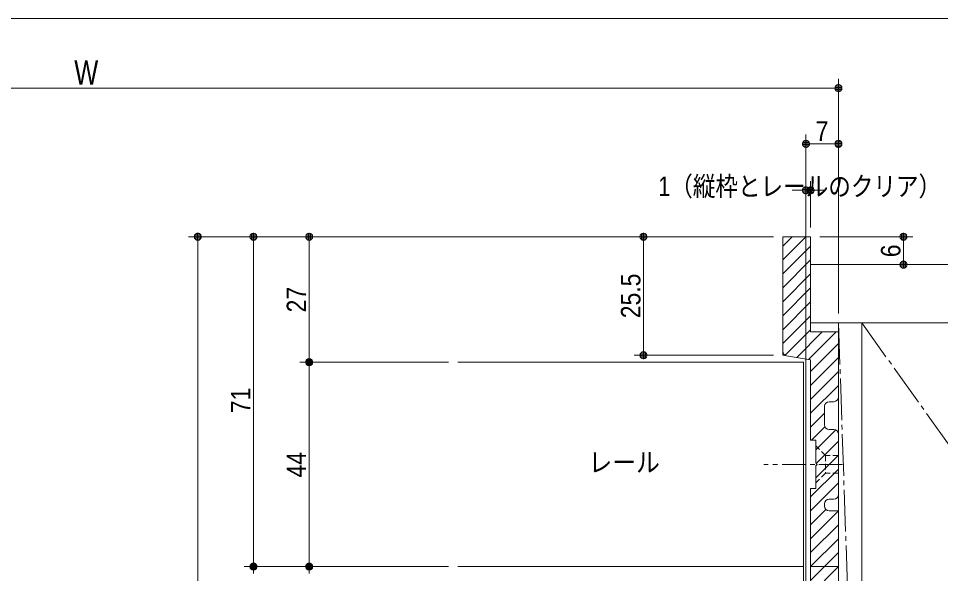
# Model space of a CAD drawing. Units: millimetres, scale not verified. Extents: x -606 to 606, y -304 to 304.
# Drawn here: x -193.4 to 5.2, y 157.5 to 277 of the extents above; entities that cross this region are included whole.
import ezdxf
from ezdxf.enums import TextEntityAlignment as Align

# ---------------------------------------------------------------- set-up
doc = ezdxf.new("R2010")
doc.units = ezdxf.units.MM
doc.header["$LTSCALE"] = 2
for name, pattern in [('CHAIN1', [8, 5, -1, 1, -1]), ('CHAIN2', [12, 9, -1, 1, -1]), ('DASHED1', [1.8, 1.2, -0.6])]:
    doc.linetypes.add(name, pattern=pattern)
for name, color, linetype, lineweight in [('0-0_1図面枠', 7, 'Continuous', 9), ('0-1_3一般', 7, 'Continuous', 9), ('0-2_2寸法-1', 7, 'Continuous', 9), ('0-3_0', 7, 'Continuous', 9), ('0-4_2寸法-3', 7, 'Continuous', 9), ('0-5_2寸法-2', 7, 'Continuous', 9)]:
    doc.layers.add(name, color=color, linetype=linetype, lineweight=lineweight)
doc.styles.add('ＭＳ ゴシック', font='')
doc.styles.add('ＭＳ Ｐゴシック', font='')
doc.styles.get('ＭＳ ゴシック').set_extended_font_data('MS Gothic')
doc.styles.get('ＭＳ Ｐゴシック').set_extended_font_data('MS PGothic')

# ---------------------------------------------------------------- blocks, each defined once
blk = doc.blocks.new('グループ-2')
at = {"layer": '0-0_1図面枠'}
blk.add_lwpolyline([(-800, 554), (800, 554), (800, -554), (-800, -554)], close=True, dxfattribs=at)
blk = doc.blocks.new('図面枠')
at = {"layer": '0-0_1図面枠'}
blk.add_blockref('グループ-2', (0, 0), dxfattribs=at)
blk = doc.blocks.new('_Dot')
at = {"layer": '0-3_0'}
for p, q in [((-1, 0), (-2, 0)), ((0.978, 0.2), (-0.978, 0.2)), ((0.799, 0.6), (-0.799, 0.6)), ((0.916, -0.398), (-0.916, -0.398)), ((0.6, -0.798), (-0.6, -0.798))]:
    blk.add_line(p, q, dxfattribs=at)
for points in [[(1, 0), (0.992, 0.125), (0.969, 0.249), (0.93, 0.368), (0.876, 0.482), (0.809, 0.588), (0.729, 0.685), (0.637, 0.771), (0.536, 0.844), (0.426, 0.905), (0.309, 0.951), (0.187, 0.982), (0.063, 0.998), (-0.063, 0.998), (-0.187, 0.982), (-0.309, 0.951), (-0.426, 0.905), (-0.536, 0.844), (-0.637, 0.771), (-0.729, 0.685), (-0.809, 0.588), (-0.876, 0.482), (-0.93, 0.368), (-0.969, 0.249), (-0.992, 0.125), (-1, 0), (0, 0)], [(-1, 0), (-0.992, -0.125), (-0.969, -0.249), (-0.93, -0.368), (-0.876, -0.482), (-0.809, -0.588), (-0.729, -0.685), (-0.637, -0.771), (-0.536, -0.844), (-0.426, -0.905), (-0.309, -0.951), (-0.187, -0.982), (-0.063, -0.998), (0.063, -0.998), (0.187, -0.982), (0.309, -0.951), (0.426, -0.905), (0.536, -0.844), (0.637, -0.771), (0.729, -0.685), (0.809, -0.588), (0.876, -0.482), (0.93, -0.368), (0.969, -0.249), (0.992, -0.125), (1, 0), (0, 0)]]:
    blk.add_lwpolyline(points, close=True, dxfattribs=at)
blk = doc.blocks.new('グループ-5')
at = {"layer": '0-1_3一般'}
for p, q in [((300, 460), (300, 410.694)), ((300, 460), (312, 460)), ((300, 456), (304, 460)), ((300, 450), (310, 460)), ((312, 460), (312, 419)), ((300, 444), (312, 456)), ((300, 438), (312, 450)), ((312, 448), (613.241, 448)), ((312, 423), (312, 448)), ((300, 432), (312, 444)), ((300, 426), (312, 438)), ((300, 420), (312, 432)), ((300, 414), (312, 426)), ((613.241, 423), (312, 423)), ((324, 423), (324, 129)), ((334, 423), (324, 423)), ((334, 129), (334, 423)), ((300.978, 408.978), (312, 420)), ((306, 408), (317, 419)), ((311.143, 407.143), (323, 419)), ((312, 419), (324, 419)), ((324, 419), (324, 391)), ((312, 402), (324, 414)), ((309, 406), (160, 406)), ((312, 407), (301.671, 408.721)), ((309, 318), (309, 406)), ((312, 396), (324, 408)), ((312, 407), (312, 372.4)), ((312, 390), (324, 402)), ((312, 384), (324, 396)), ((318, 387), (318, 379)), ((318, 387), (318, 379)), ((318, 387), (318, 379)), ((322, 389), (320, 389)), ((322, 389), (320, 389)), ((322, 389), (320, 389)), ((312, 378), (318, 384)), ((312.4, 372.4), (318.183, 378.183)), ((314.2, 368.2), (322.817, 376.817)), ((320, 377), (322, 377)), ((320, 377), (322, 377)), ((320, 377), (322, 377)), ((324, 375), (324, 349)), ((324, 375), (324, 349)), ((324, 375), (324, 349)), ((314.2, 372.4), (312, 372.4)), ((314.2, 362.6), (314.2, 372.4)), ((314.4, 362.4), (324, 372)), ((314.2, 356.2), (324, 366)), ((314.2, 362.6), (314.8, 362)), ((312, 348), (324, 360)), ((312, 342), (324, 354)), ((312, 351.6), (312, 318)), ((312, 351.6), (314.2, 351.6)), ((322, 347), (320, 347)), ((322, 347), (320, 347)), ((322, 347), (320, 347)), ((312, 336), (318.591, 342.591)), ((312, 330), (324, 342)), ((318, 345), (318, 344)), ((318, 345), (318, 344)), ((318, 345), (318, 344)), ((320, 342), (324, 342)), ((312, 324), (324, 336)), ((312, 318), (324, 330)), ((312, 312), (324, 324)), ((160, 318), (309, 318)), ((309, 230), (309, 318)), ((312, 318), (324, 318)), ((312, 318), (312, 284.4)), ((324, 318), (312, 318)), ((312, 306), (324, 318)), ((324, 318), (324, 294))]:
    blk.add_line(p, q, dxfattribs=at)
at = {"layer": '0-1_3一般', "linetype": 'CHAIN2'}
for p, q in [((324, 423), (334, 129)), ((334, 423), (544, 129))]:
    blk.add_line(p, q, dxfattribs=at)
at = {"layer": '0-1_3一般', "linetype": 'DASHED1'}
for p, q in [((300, 409), (300, 410.694)), ((300, 409), (301.671, 408.721)), ((318.4, 365.8), (318.4, 358.2))]:
    blk.add_line(p, q, dxfattribs=at)
at = {"layer": '0-1_3一般', "linetype": 'CHAIN1'}
for p, q in [((325.78, 362), (291.78, 362)), ((325.559, 362), (313.359, 362))]:
    blk.add_line(p, q, dxfattribs=at)
at = {"layer": '0-1_3一般'}
for points in [[(300, 410.694), (300, 460), (312, 460), (312, 419), (324, 419), (324, 391)], [(300, 410.694), (300, 460), (312, 460), (312, 419), (324, 419), (324, 391)], [(312, 284.4), (312, 318), (312, 351.6), (314.2, 351.6), (314.2, 361.4), (314.8, 362), (314.2, 362.6), (314.2, 372.4), (312, 372.4), (312, 407), (301.671, 408.721)], [(312, 284.4), (312, 318), (312, 351.6), (314.2, 351.6), (314.2, 361.4), (314.8, 362), (314.2, 362.6), (314.2, 372.4), (312, 372.4), (312, 407), (301.671, 408.721)], [(314.2, 351.6), (314.2, 361.4), (314.8, 362)], [(320, 342), (324, 342), (324, 318)], [(324, 342), (324, 318), (324, 294), (320, 294)], [(324, 342), (324, 318), (324, 294), (320, 294)]]:
    blk.add_lwpolyline(points, dxfattribs=at)
blk.add_lwpolyline([(544, 129), (544, 423), (334, 423), (334, 129)], close=True, dxfattribs=at)
at = {"layer": '0-1_3一般', "linetype": 'DASHED1'}
for points in [[(324, 365.8), (318.4, 365.8), (314.2, 370)], [(324, 358.2), (318.4, 358.2), (314.2, 354)]]:
    blk.add_lwpolyline(points, dxfattribs=at)
at = {"layer": '0-1_3一般'}
for centre, start, end in [((302, 410.694), 180, 260.53768), ((302, 410.694), 180, 260.53768), ((302, 410.694), 180, 260.53768), ((322, 391), 270, 0), ((322, 391), 270, 0), ((322, 391), 270, 0), ((320, 387), 90, 180), ((320, 387), 90, 180), ((320, 387), 90, 180), ((320, 379), 180, 270), ((320, 379), 180, 270), ((320, 379), 180, 270), ((322, 375), 0, 90), ((322, 375), 360, 90), ((322, 375), 0, 90), ((320, 345), 90, 180), ((320, 345), 90, 180), ((320, 345), 90, 180), ((322, 349), 270, 0), ((322, 349), 270, 0), ((322, 349), 270, 0), ((320, 344), 180, 270), ((320, 344), 180, 270), ((320, 344), 180, 270)]:
    blk.add_arc(centre, 2, start, end, dxfattribs=at)

msp = doc.modelspace()

# ---------------------------------------------------------------- linework, layer by layer
at = {"layer": '0-2_2寸法-1'}
for p, q in [((-16.75, 252), (-16.75, 264)), ((-18.251, 262), (-339.249, 262)), ((-23.75, 112.7), (-23.75, 252)), ((-16.75, 213.5), (-16.75, 252)), ((-18.251, 250), (-22.249, 250)), ((-144.75, 230), (-156.75, 230)), ((-154.75, 228.499), (-154.75, 47.501)), ((-132.75, 230), (-144.75, 230)), ((-142.75, 160.501), (-142.75, 228.499)), ((-60.75, 230), (-132.75, 230)), ((-130.75, 228.499), (-130.75, 204.501)), ((-30.75, 230), (-60.75, 230)), ((-58.75, 206.001), (-58.75, 228.499)), ((-20.75, 230), (-0.75, 230)), ((-2.75, 228.499), (-2.75, 225.501)), ((-20.75, 224), (-0.75, 224)), ((-100.75, 203), (-132.75, 203)), ((-100.75, 203), (-132.75, 203)), ((-30.75, 204.5), (-60.75, 204.5)), ((-130.75, 201.499), (-130.75, 160.501)), ((-132.75, 159), (-144.75, 159)), ((-132.75, 159), (-144.75, 159)), ((-100.75, 159), (-132.75, 159)), ((-100.75, 159), (-132.75, 159))]:
    msp.add_line(p, q, dxfattribs=at)
at = {"layer": '0-5_2寸法-2'}
for p, q in [((-23.75, 242), (-23.73, 242)), ((-22.75, 232), (-22.75, 242)), ((-25.251, 240), (-26.751, 240)), ((-22.75, 240), (-23.75, 240)), ((-21.249, 240), (-19.749, 240))]:
    msp.add_line(p, q, dxfattribs=at)

# ---------------------------------------------------------------- block references
at = {"layer": '0-0_1図面枠', "xscale": 0.5, "yscale": 0.5}
msp.add_blockref('図面枠', (-178.75, 0), dxfattribs=at)
at = {"layer": '0-1_3一般', "xscale": 0.5, "yscale": 0.5}
msp.add_blockref('グループ-5', (-178.75, 0), dxfattribs=at)
at = {"layer": '0-2_2寸法-1', "xscale": 0.7503418, "yscale": 0.7503418}
for p in [(-16.75, 262), (-16.75, 250)]:
    msp.add_blockref('_Dot', p, dxfattribs=at)
for p, rotation in [((-23.75, 250), 180), ((-154.75, 230), 90), ((-142.75, 230), 90), ((-130.75, 230), 90), ((-58.75, 230), 90), ((-2.75, 230), 90), ((-2.75, 224), 270), ((-58.75, 204.5), 270), ((-130.75, 203), 270), ((-130.75, 203), 90), ((-142.75, 159), 270), ((-142.75, 159), 90), ((-130.75, 159), 270), ((-130.75, 159), 90)]:
    msp.add_blockref('_Dot', p, dxfattribs=dict(at, rotation=rotation))
at = {"layer": '0-5_2寸法-2', "xscale": 0.7503418, "yscale": 0.7503418}
msp.add_blockref('_Dot', (-23.75, 240), dxfattribs=at)
at = {"layer": '0-5_2寸法-2', "xscale": 0.7503418, "yscale": 0.7503418, "rotation": 180}
msp.add_blockref('_Dot', (-22.75, 240), dxfattribs=at)

# ---------------------------------------------------------------- texts
at = {"layer": '0-2_2寸法-1', "style": 'ＭＳ Ｐゴシック'}
for s, height, width, p in [('W', 5.241, 0.8, (-181.357, 261.192)), ('7', 4.194, 0.9, (-21.667, 249.394))]:
    msp.add_text(s, height=height, dxfattribs=dict(at, width=width)).set_placement(p, align=Align.BOTTOM_LEFT)
at = {"layer": '0-2_2寸法-1', "style": 'ＭＳ Ｐゴシック', "width": 0.9}
for s, p in [('6', (-2.144, 225.595)), ('25.5', (-58.144, 212.464)), ('27', (-130.144, 213.722)), ('71', (-142.155, 192.03)), ('44', (-130.144, 178.178))]:
    msp.add_text(s, height=4.194, rotation=90, dxfattribs=at).set_placement(p, align=Align.BOTTOM_LEFT)
at = {"layer": '0-4_2寸法-3', "style": 'ＭＳ ゴシック', "width": 0.9}
msp.add_text('レール', height=4.179, dxfattribs=at).set_placement((-70.603, 178.108), align=Align.BOTTOM_LEFT)
at = {"layer": '0-5_2寸法-2', "style": 'ＭＳ Ｐゴシック', "width": 0.85}
msp.add_text('1（縦枠とレールのクリア）', height=4.194, dxfattribs=at).set_placement((-55.574, 237.514), align=Align.BOTTOM_LEFT)

doc.saveas('drawing.dxf')
